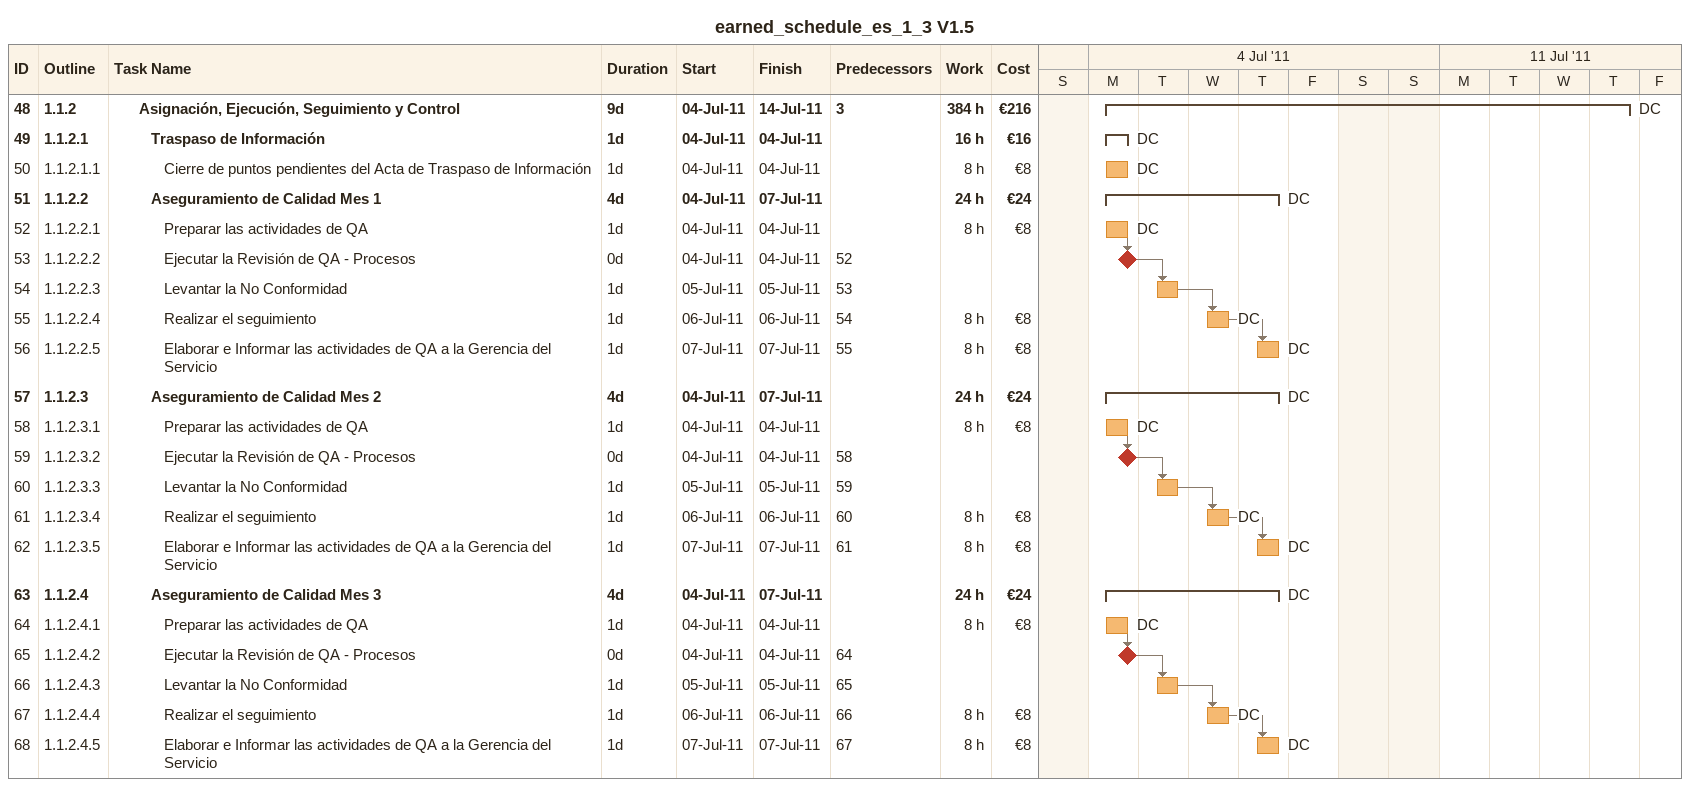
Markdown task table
earned_schedule_es_1_3 V1.5

| ID | WBS | Task | Duration | Start | Finish | Predecessors | Resources | Work (h) | Cost (€) |
|---|---|---|---|---|---|---|---|---|---|
| 48 | 1.1.2 | **Asignación, Ejecución, Seguimiento y Control** | 9d | 2011-07-04 | 2011-07-14 | 3 | DC | 384 | 216 |
| 49 | 1.1.2.1 | **Traspaso de Información** | 1d | 2011-07-04 | 2011-07-04 |  | DC | 16 | 16 |
| 50 | 1.1.2.1.1 | Cierre de puntos pendientes del Acta de Traspaso de Información | 1d | 2011-07-04 | 2011-07-04 |  | DC | 8 | 8 |
| 51 | 1.1.2.2 | **Aseguramiento de Calidad Mes 1** | 4d | 2011-07-04 | 2011-07-07 |  | DC | 24 | 24 |
| 52 | 1.1.2.2.1 | Preparar las actividades de QA | 1d | 2011-07-04 | 2011-07-04 |  | DC | 8 | 8 |
| 53 | 1.1.2.2.2 | Ejecutar la Revisión de QA - Procesos | 0d | 2011-07-04 | 2011-07-04 | 52 |  |  |  |
| 54 | 1.1.2.2.3 | Levantar la No Conformidad | 1d | 2011-07-05 | 2011-07-05 | 53 |  |  |  |
| 55 | 1.1.2.2.4 | Realizar el seguimiento | 1d | 2011-07-06 | 2011-07-06 | 54 | DC | 8 | 8 |
| 56 | 1.1.2.2.5 | Elaborar e Informar las actividades de QA a la Gerencia del Servicio | 1d | 2011-07-07 | 2011-07-07 | 55 | DC | 8 | 8 |
| 57 | 1.1.2.3 | **Aseguramiento de Calidad Mes 2** | 4d | 2011-07-04 | 2011-07-07 |  | DC | 24 | 24 |
| 58 | 1.1.2.3.1 | Preparar las actividades de QA | 1d | 2011-07-04 | 2011-07-04 |  | DC | 8 | 8 |
| 59 | 1.1.2.3.2 | Ejecutar la Revisión de QA - Procesos | 0d | 2011-07-04 | 2011-07-04 | 58 |  |  |  |
| 60 | 1.1.2.3.3 | Levantar la No Conformidad | 1d | 2011-07-05 | 2011-07-05 | 59 |  |  |  |
| 61 | 1.1.2.3.4 | Realizar el seguimiento | 1d | 2011-07-06 | 2011-07-06 | 60 | DC | 8 | 8 |
| 62 | 1.1.2.3.5 | Elaborar e Informar las actividades de QA a la Gerencia del Servicio | 1d | 2011-07-07 | 2011-07-07 | 61 | DC | 8 | 8 |
| 63 | 1.1.2.4 | **Aseguramiento de Calidad Mes 3** | 4d | 2011-07-04 | 2011-07-07 |  | DC | 24 | 24 |
| 64 | 1.1.2.4.1 | Preparar las actividades de QA | 1d | 2011-07-04 | 2011-07-04 |  | DC | 8 | 8 |
| 65 | 1.1.2.4.2 | Ejecutar la Revisión de QA - Procesos | 0d | 2011-07-04 | 2011-07-04 | 64 |  |  |  |
| 66 | 1.1.2.4.3 | Levantar la No Conformidad | 1d | 2011-07-05 | 2011-07-05 | 65 |  |  |  |
| 67 | 1.1.2.4.4 | Realizar el seguimiento | 1d | 2011-07-06 | 2011-07-06 | 66 | DC | 8 | 8 |
| 68 | 1.1.2.4.5 | Elaborar e Informar las actividades de QA a la Gerencia del Servicio | 1d | 2011-07-07 | 2011-07-07 | 67 | DC | 8 | 8 |
